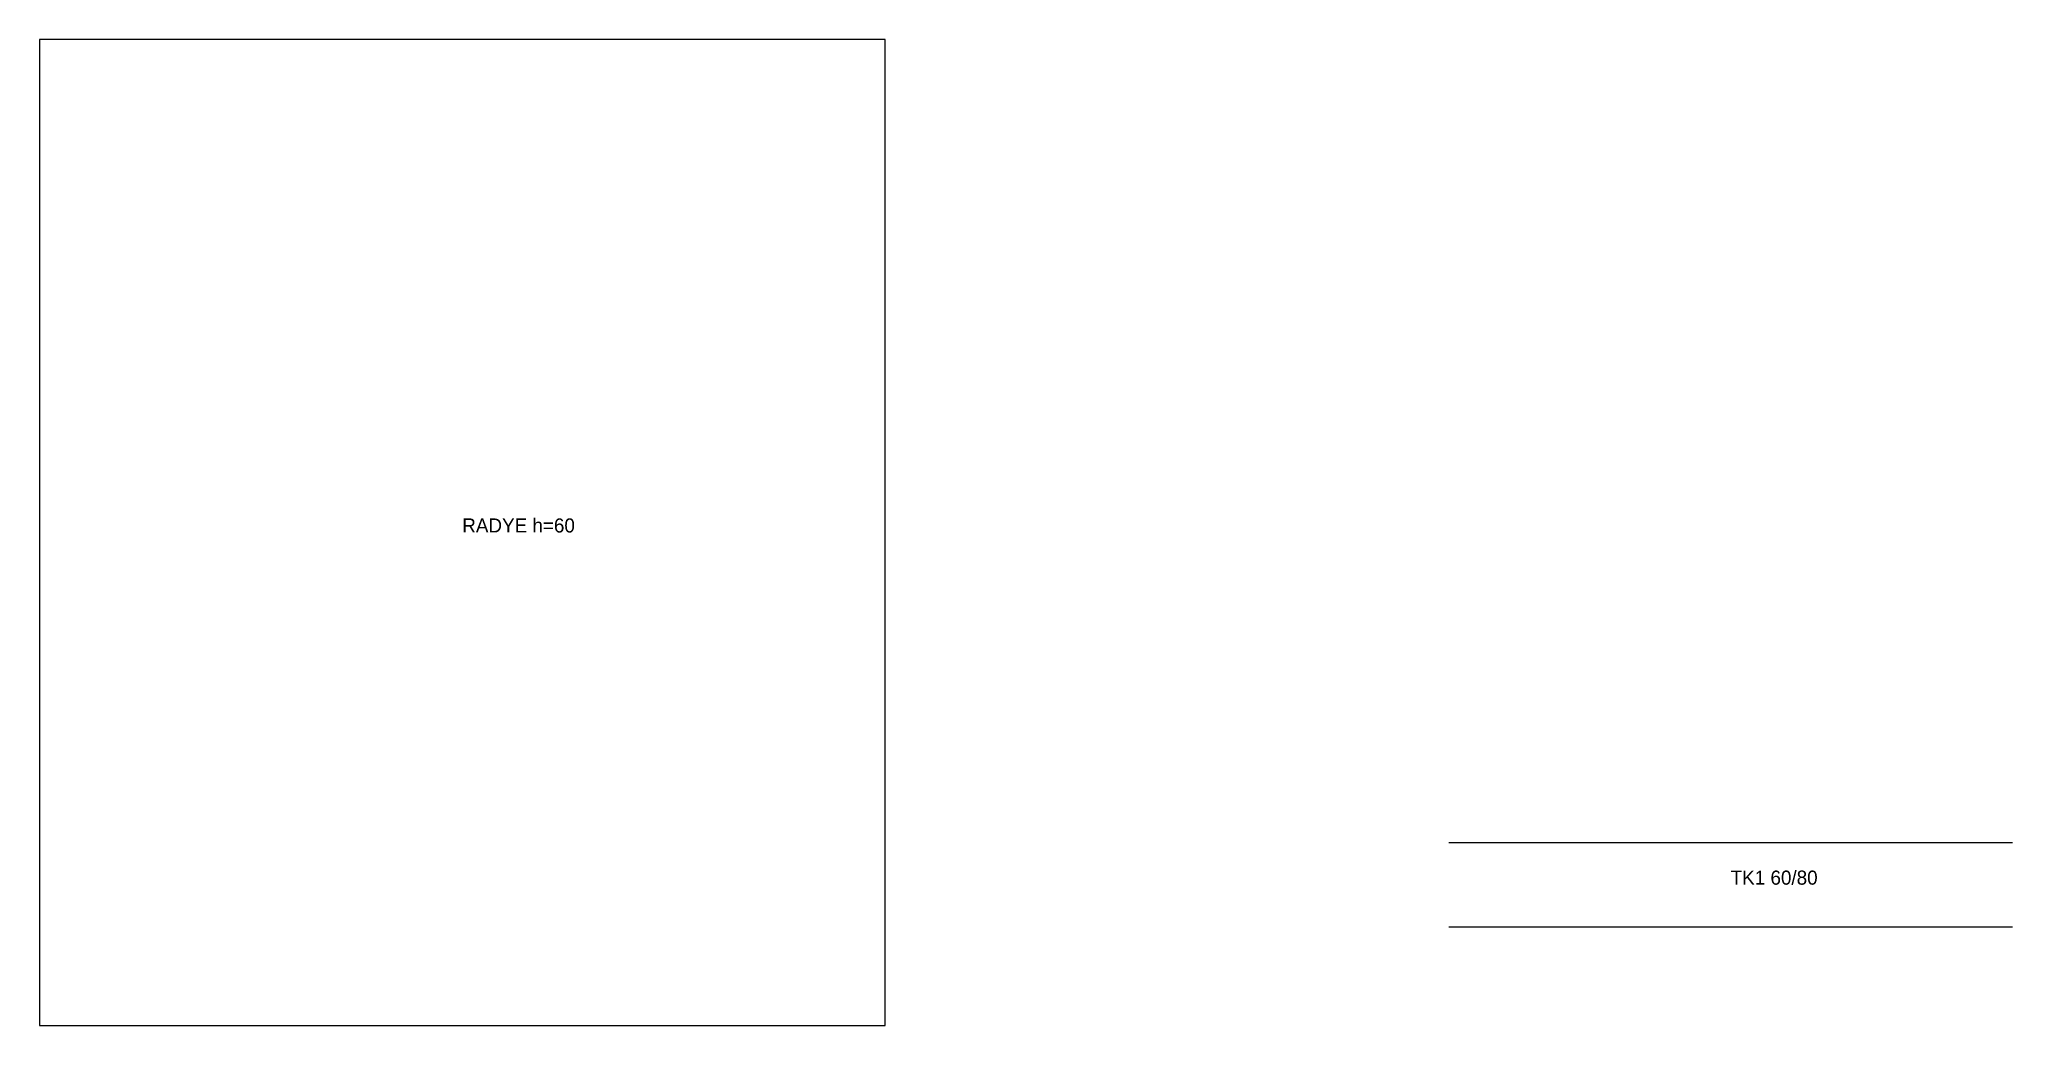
# Model space of a CAD drawing. Header units: centimetres. Extents: x 0 to 1400, y 0 to 700.
import ezdxf

# ---------------------------------------------------------------- set-up
doc = ezdxf.new("R2010")
doc.units = ezdxf.units.CM
doc.layers.add('TEMEL', color=7, linetype='Continuous')
doc.layers.add('YAZI', color=7, linetype='Continuous')

msp = doc.modelspace()

# ---------------------------------------------------------------- linework, layer by layer
at = {"layer": 'TEMEL'}
for p, q in [((1000, 130), (1400, 130)), ((1000, 70), (1400, 70))]:
    msp.add_line(p, q, dxfattribs=at)
msp.add_lwpolyline([(0, 0), (600, 0), (600, 700), (0, 700)], close=True, dxfattribs=at)

# ---------------------------------------------------------------- texts
at = {"layer": 'YAZI'}
for s, p in [('RADYE h=60', (300, 350)), ('TK1 60/80', (1200, 100))]:
    msp.add_text(s, height=10, dxfattribs=at).set_placement(p)

doc.saveas('drawing.dxf')
